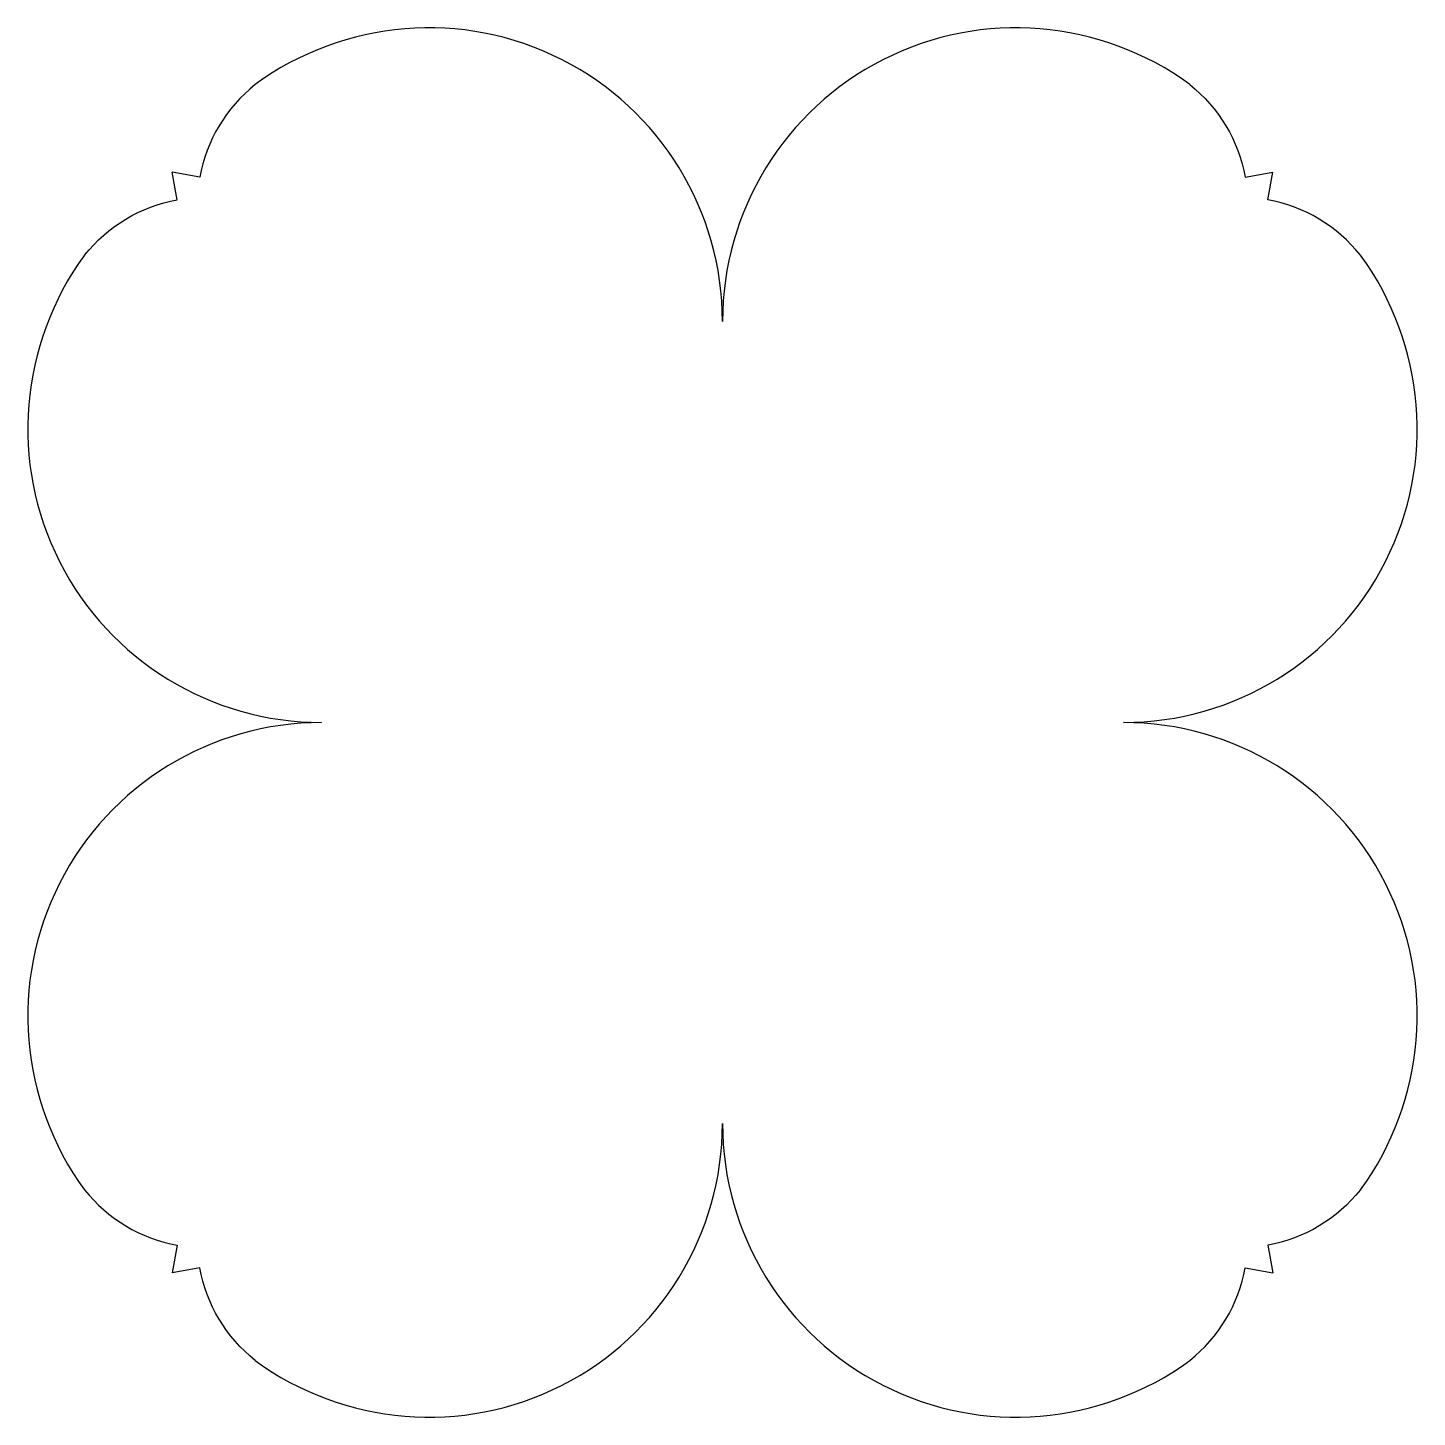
# Model space of a CAD drawing. Header units: feet. Extents: x -0.439 to 0.439, y -0.439 to 0.439.
import ezdxf

# ---------------------------------------------------------------- set-up
doc = ezdxf.new("R2010")
doc.units = ezdxf.units.FT
doc.header["$MEASUREMENT"] = 0

msp = doc.modelspace()

# ---------------------------------------------------------------- linework, layer by layer
for points in [[(-0.29548, 0.40335, 0.181675), (-0.33051, 0.34473), (-0.34798, 0.34798)], [(0.29548, 0.40335, -0.181675), (0.33051, 0.34473), (0.34798, 0.34798)], [(-0.40335, 0.29548, -0.181675), (-0.34473, 0.33051), (-0.34798, 0.34798)], [(0.40335, 0.29548, 0.181675), (0.34473, 0.33051), (0.34798, 0.34798)], [(-0.40335, -0.29548, 0.181675), (-0.34473, -0.33051), (-0.34798, -0.34798)], [(0.40335, -0.29548, -0.181675), (0.34473, -0.33051), (0.34798, -0.34798)], [(-0.29548, -0.40335, -0.181675), (-0.33051, -0.34473), (-0.34798, -0.34798)], [(0.29548, -0.40335, 0.181675), (0.33051, -0.34473), (0.34798, -0.34798)]]:
    msp.add_lwpolyline(points, format="xyb")
for centre, start, end in [((-0.18573, 0.25352), 0, 126.22575), ((0.18573, 0.25352), 53.77425, 180), ((-0.25352, 0.18573), 143.77425, 270), ((0.25352, 0.18573), 270, 36.22575), ((-0.25352, -0.18573), 90, 216.22575), ((0.25352, -0.18573), 323.77425, 90), ((-0.18573, -0.25352), 233.77425, 0), ((0.18573, -0.25352), 180, 306.22575)]:
    msp.add_arc(centre, 0.18573, start, end)

doc.saveas('drawing.dxf')
